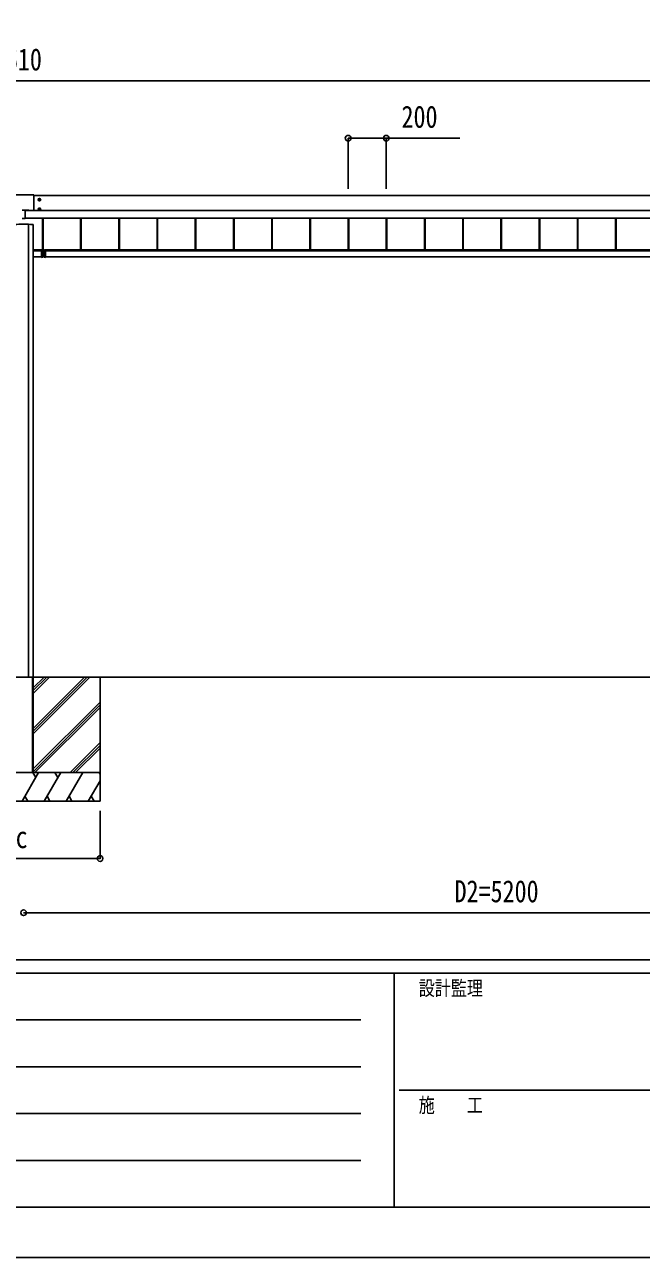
# Model space of a CAD drawing. Units: millimetres, scale not verified. Extents: x -14718 to 14718, y -10396 to 10396.
# Drawn here: x -6502 to -3274, y -10394 to -3941 of the extents above; entities that cross this region are included whole.
import ezdxf
from ezdxf.enums import TextEntityAlignment as Align

# ---------------------------------------------------------------- set-up
doc = ezdxf.new("R2010")
doc.units = ezdxf.units.MM
doc.header["$LTSCALE"] = 50
for name, color, linetype in [('0-4_YKK_A1', 4, 'Continuous'), ('0-5_YKK_D', 6, 'Continuous'), ('0-6_YKK_ZWAK', 7, 'Continuous')]:
    doc.layers.add(name, color=color, linetype=linetype)
doc.styles.add('ＭＳ ゴシック', font='')
doc.styles.get('ＭＳ ゴシック').set_extended_font_data('MS Gothic')

msp = doc.modelspace()

# ---------------------------------------------------------------- linework, layer by layer
at = {"layer": '0-4_YKK_A1'}
for p, q in [((-6455.43, -4830.95), (-6559.43, -4830.95)), ((-6454.43, -4831.95), (-6454.43, -4913.61)), ((-1360.43, -4835.17), (-6454.43, -4835.17)), ((-6431.68, -4856.91), (-6417.18, -4856.91)), ((-6426.71, -4856.15), (-6427.43, -4856.15)), ((-6424.43, -4864.16), (-6424.43, -4849.66)), ((-6424.43, -4914.13), (-6424.43, -4899.63)), ((-6422.15, -4857.67), (-6421.43, -4857.67)), ((-6514.93, -4911.11), (-6499.93, -4911.11)), ((-6499.93, -4956.25), (-6514.93, -4956.25)), ((-6499.93, -4911.11), (-6499.93, -4956.25)), ((-6499.93, -4911.28), (-6480.93, -4911.28)), ((-6499.93, -4913.28), (-6480.93, -4913.28)), ((-1208.93, -4913.61), (-6499.93, -4913.61)), ((-1208.93, -4914.09), (-6499.93, -4914.09)), ((-1208.93, -4953.06), (-6499.93, -4953.06)), ((-1208.93, -4953.58), (-6499.93, -4953.58)), ((-6499.93, -4953.72), (-1208.93, -4953.72)), ((-1208.93, -4953.72), (-6499.93, -4953.72)), ((-6480.93, -4913.61), (-6480.93, -4911.28)), ((-6431.68, -4906.88), (-6417.18, -4906.88)), ((-6426.71, -4906.12), (-6427.43, -4906.12)), ((-6422.15, -4907.64), (-6421.43, -4907.64)), ((-6408.93, -4953.72), (-6408.93, -5121.51)), ((-6408.53, -4953.72), (-6408.53, -5121.51)), ((-6405.93, -4953.72), (-6405.93, -5121.51)), ((-6208.93, -4953.72), (-6208.93, -5119.95)), ((-6206.33, -4953.72), (-6206.33, -5119.95)), ((-6205.93, -4953.72), (-6205.93, -5119.95)), ((-6008.93, -4953.72), (-6008.93, -5119.95)), ((-6006.33, -4953.72), (-6006.33, -5119.95)), ((-6005.93, -4953.72), (-6005.93, -5119.95)), ((-5808.93, -4953.72), (-5808.93, -5119.95)), ((-5806.33, -4953.72), (-5806.33, -5119.95)), ((-5805.93, -4953.72), (-5805.93, -5119.95)), ((-5608.93, -4953.72), (-5608.93, -5119.95)), ((-5606.33, -4953.72), (-5606.33, -5119.95)), ((-5605.93, -4953.72), (-5605.93, -5119.95)), ((-5408.93, -4953.72), (-5408.93, -5119.95)), ((-5406.33, -4953.72), (-5406.33, -5119.95)), ((-5405.93, -4953.72), (-5405.93, -5119.95)), ((-5208.93, -4953.72), (-5208.93, -5119.95)), ((-5206.33, -4953.72), (-5206.33, -5119.95)), ((-5205.93, -4953.72), (-5205.93, -5119.95)), ((-5008.93, -4953.72), (-5008.93, -5119.95)), ((-5006.33, -4953.72), (-5006.33, -5119.95)), ((-5005.93, -4953.72), (-5005.93, -5119.95)), ((-4808.93, -4953.72), (-4808.93, -5119.95)), ((-4806.33, -4953.72), (-4806.33, -5119.95)), ((-4805.93, -4953.72), (-4805.93, -5119.95)), ((-4608.93, -4953.72), (-4608.93, -5119.95)), ((-4606.33, -4953.72), (-4606.33, -5119.95)), ((-4605.93, -4953.72), (-4605.93, -5119.95)), ((-4408.93, -4953.72), (-4408.93, -5119.95)), ((-4406.33, -4953.72), (-4406.33, -5119.95)), ((-4405.93, -4953.72), (-4405.93, -5119.95)), ((-4208.93, -4953.72), (-4208.93, -5119.95)), ((-4206.33, -4953.72), (-4206.33, -5119.95)), ((-4205.93, -4953.72), (-4205.93, -5119.95)), ((-4008.93, -4953.72), (-4008.93, -5119.95)), ((-4006.33, -4953.72), (-4006.33, -5119.95)), ((-4005.93, -4953.72), (-4005.93, -5119.95)), ((-3808.93, -4953.72), (-3808.93, -5119.95)), ((-3806.33, -4953.72), (-3806.33, -5119.95)), ((-3805.93, -4953.72), (-3805.93, -5119.95)), ((-3608.93, -4953.72), (-3608.93, -5119.95)), ((-3606.33, -4953.72), (-3606.33, -5119.95)), ((-3605.93, -4953.72), (-3605.93, -5119.95)), ((-3408.93, -4953.72), (-3408.93, -5119.95)), ((-3406.33, -4953.72), (-3406.33, -5119.95)), ((-3405.93, -4953.72), (-3405.93, -5119.95)), ((-6482.62, -4985.92), (-6482.62, -7356.3)), ((-6457.43, -4987.66), (-6457.43, -7352.3)), ((-6409.43, -5119.95), (-6457.43, -5119.95)), ((-6409.43, -5121.95), (-6457.43, -5121.95)), ((-6413.43, -5124.82), (-6457.43, -5124.82)), ((-6413.43, -5156.3), (-6457.43, -5156.3)), ((-6413.43, -5124.58), (-6413.43, -5124.78)), ((-6407.71, -5124.59), (-6413.43, -5124.58)), ((-6413.43, -5125.08), (-6407.23, -5125.09)), ((-6413.43, -5158.86), (-6407.21, -5158.48)), ((-6413.43, -5158.56), (-6413.43, -5158.86)), ((-6409.43, -5119.95), (-6409.43, -5124.59)), ((-6409.43, -5121.51), (-6397.43, -5121.51)), ((-6407.71, -5122.01), (-6407.71, -5124.59)), ((-6407.71, -5122.01), (-6407.43, -5122.01)), ((-6407.71, -5124.59), (-6407.43, -5124.59)), ((-6407.23, -5124.79), (-6407.23, -5124.79)), ((-6407.21, -5121.51), (-6406.93, -5121.51)), ((-6407.21, -5125.09), (-6406.93, -5125.09)), ((-6406.93, -5158.18), (-6407.21, -5158.18)), ((-6406.93, -5125.09), (-6406.93, -5121.51)), ((-6406.93, -5158.18), (-6406.93, -5125.09)), ((-6399.93, -5125.09), (-6399.93, -5121.51)), ((-6399.65, -5121.51), (-6399.93, -5121.51)), ((-6399.93, -5158.18), (-6399.93, -5125.09)), ((-6399.65, -5125.09), (-6399.93, -5125.09)), ((-6399.93, -5158.18), (-6399.65, -5158.18)), ((-6393.43, -5158.86), (-6399.65, -5158.48)), ((-6399.63, -5124.79), (-6399.63, -5124.79)), ((-6393.43, -5125.08), (-6399.63, -5125.09)), ((-6399.15, -5122.01), (-6399.43, -5122.01)), ((-6399.15, -5124.59), (-6399.43, -5124.59)), ((-6399.15, -5122.01), (-6399.15, -5124.59)), ((-6399.15, -5124.59), (-6393.43, -5124.58)), ((-1357.43, -5119.95), (-6397.43, -5119.95)), ((-6397.43, -5119.95), (-6397.43, -5124.59)), ((-1357.43, -5121.95), (-6397.43, -5121.95)), ((-6393.43, -5124.58), (-6393.43, -5124.78)), ((-1357.43, -5124.82), (-6393.43, -5124.82)), ((-1358.28, -5156.3), (-6393.43, -5156.3)), ((-6393.43, -5158.56), (-6393.43, -5158.86)), ((-11657.43, -7356.3), (-807.43, -7356.3)), ((-6557.13, -7356.3), (-6457.73, -7356.3)), ((-6461.43, -7356.3), (-6461.43, -7856.3)), ((-6459.93, -7356.3), (-6459.93, -7856.3)), ((-6457.43, -7352.3), (-6457.43, -7856.3)), ((-6457.43, -7356.3), (-6457.43, -7856.3)), ((-6457.43, -7441.3), (-6372.43, -7356.3)), ((-6457.43, -7427.16), (-6386.57, -7356.3)), ((-6457.43, -7413.01), (-6400.72, -7356.3)), ((-6457.43, -7653.43), (-6160.34, -7356.34)), ((-6457.43, -7639.29), (-6174.48, -7356.34)), ((-6457.43, -7625.14), (-6188.62, -7356.34)), ((-6107.43, -7356.3), (-6107.43, -8006.3)), ((-6457.43, -7837.28), (-6107.43, -7487.28)), ((-6457.43, -7851.42), (-6107.43, -7501.42)), ((-6448.17, -7856.3), (-6107.43, -7515.56)), ((-6264.32, -7856.3), (-6107.43, -7699.41)), ((-6250.18, -7856.3), (-6107.43, -7713.55)), ((-6236.04, -7856.3), (-6107.43, -7727.69)), ((-6107.43, -7856.3), (-6907.43, -7856.3)), ((-6107.43, -7856.3), (-6907.43, -7856.3)), ((-6557.43, -7856.3), (-6457.43, -7856.3)), ((-6515.44, -8006.3), (-6428.84, -7856.3)), ((-6443.84, -7882.28), (-6458.84, -7856.3)), ((-6399.97, -8006.3), (-6313.37, -7856.3)), ((-6328.37, -7882.28), (-6343.37, -7856.3)), ((-6284.5, -8006.3), (-6197.9, -7856.3)), ((-6107.43, -7864.96), (-6112.43, -7856.3)), ((-6169.03, -8006.3), (-6107.43, -7899.6)), ((-6500.44, -7980.32), (-6485.44, -8006.3)), ((-6384.98, -7980.32), (-6369.98, -8006.3)), ((-6269.5, -7980.32), (-6254.51, -8006.3)), ((-6154.03, -7980.32), (-6139.04, -8006.3)), ((-6907.43, -8006.3), (-6107.43, -8006.3))]:
    msp.add_line(p, q, dxfattribs=at)
for points in [[(-6424.43, -4851.14), (-6429.43, -4854.02), (-6429.43, -4859.8), (-6424.43, -4862.68), (-6419.43, -4859.8), (-6419.43, -4854.02)], [(-6424.43, -4901.11), (-6429.43, -4903.99), (-6429.43, -4909.77), (-6424.43, -4912.65), (-6419.43, -4909.77), (-6419.43, -4903.99)]]:
    msp.add_lwpolyline(points, close=True, dxfattribs=at)
for points in [[(-6427.43, -4856.15), (-6427.43, -4857.67), (-6426.71, -4857.67)], [(-6423.67, -4854.63), (-6423.67, -4853.91), (-6425.19, -4853.91), (-6425.19, -4854.63)], [(-6425.19, -4859.19), (-6425.19, -4859.91), (-6423.67, -4859.91), (-6423.67, -4859.19)], [(-6423.67, -4904.6), (-6423.67, -4903.88), (-6425.19, -4903.88), (-6425.19, -4904.6)], [(-6421.43, -4857.67), (-6421.43, -4856.15), (-6422.15, -4856.15)], [(-6427.43, -4906.12), (-6427.43, -4907.64), (-6426.71, -4907.64)], [(-6425.19, -4909.16), (-6425.19, -4909.88), (-6423.67, -4909.88), (-6423.67, -4909.16)], [(-6421.43, -4907.64), (-6421.43, -4906.12), (-6422.15, -4906.12)], [(-6407.25, -5124.79), (-6413.43, -5124.78), (-6413.43, -5125.08), (-6413.43, -5158.56)], [(-6407.21, -5125.09), (-6407.21, -5158.18), (-6413.43, -5158.56)], [(-6407.43, -5124.61), (-6407.43, -5124.59), (-6407.43, -5122.01)], [(-6407.23, -5124.79), (-6407.23, -5124.79), (-6407.24, -5124.79)], [(-6399.65, -5125.09), (-6399.65, -5158.18), (-6393.43, -5158.56)], [(-6399.63, -5124.79), (-6399.63, -5124.79), (-6399.62, -5124.79)], [(-6399.61, -5124.79), (-6393.43, -5124.78), (-6393.43, -5125.08), (-6393.43, -5158.56)], [(-6399.43, -5124.61), (-6399.43, -5124.59), (-6399.43, -5122.01)], [(-6557.13, -7356.3), (-6457.73, -7356.3), (-6457.43, -7356.3)]]:
    msp.add_lwpolyline(points, dxfattribs=at)
for centre, radius in [((-6424.43, -4856.91), 6.25), ((-6424.43, -4906.88), 6.25), ((-6424.43, -4856.91), 5), ((-6424.43, -4906.88), 5)]:
    msp.add_circle(centre, radius, dxfattribs=at)
for centre, radius, start, end in [((-6455.43, -4831.95), 1, 0.01746, 90.01745), ((-6424.43, -4856.91), 5.58, 153.74848, 206.25152), ((-6424.43, -4856.91), 5.58, 93.74848, 146.25152), ((-6424.43, -4856.91), 5.58, 213.74848, 266.25152), ((-6424.43, -4906.88), 5.58, 93.74848, 146.25152), ((-6426.71, -4854.63), 1.52, 270, 0), ((-6426.71, -4859.19), 1.52, 0, 90), ((-6424.43, -4856.91), 5.58, 33.74848, 86.25152), ((-6424.43, -4856.91), 5.58, 273.74848, 326.25152), ((-6424.43, -4906.88), 5.58, 33.74848, 86.25152), ((-6422.15, -4854.63), 1.52, 180, 270), ((-6422.15, -4859.19), 1.52, 90, 180), ((-6424.43, -4856.91), 5.58, 333.74848, 26.25152), ((-6424.43, -4906.88), 5.58, 153.74848, 206.25152), ((-6424.43, -4906.88), 5.58, 213.74848, 266.25152), ((-6426.71, -4904.6), 1.52, 270, 0), ((-6426.71, -4909.16), 1.52, 0, 90), ((-6424.43, -4906.88), 5.58, 273.74848, 326.25152), ((-6422.15, -4904.6), 1.52, 180, 270), ((-6422.15, -4909.16), 1.52, 90, 180), ((-6424.43, -4906.88), 5.58, 333.74848, 26.25152), ((-6407.64, -5126.58), 1.98, 83.79926, 91.95127), ((-6407.25, -5125.09), 0.3, 87.77338, 89.77816), ((-6407.25, -5124.93), 0.141, 85.77463, 89.9759), ((-6408.48, -5125.02), 1.25, 356.45735, 10.27369), ((-6408.44, -5124.97), 1.21, 354.17006, 8.37745), ((-6408.56, -5121.58), 1.35, 350.09675, 2.91202), ((-6407.23, -5121.51), 0.3, 269.98255, 359.98254), ((-6407.23, -5125.09), 0.3, 0, 89.87763), ((-6408.43, -5125.01), 1.22, 356.27163, 10.47203), ((-6407.23, -5158.18), 0.3, 273.5, 0), ((-6408.44, -5158.33), 1.24, 353.06854, 6.93146), ((-6399.63, -5121.51), 0.3, 180.01746, 270.01745), ((-6399.63, -5125.09), 0.3, 90.12237, 180), ((-6399.63, -5158.18), 0.3, 180, 266.5), ((-6398.44, -5125.01), 1.22, 169.52797, 183.72837), ((-6398.42, -5158.33), 1.24, 173.06854, 186.93146), ((-6398.3, -5121.58), 1.35, 177.08798, 189.90325), ((-6398.42, -5124.97), 1.21, 171.62255, 185.82994), ((-6398.38, -5125.02), 1.25, 169.72631, 183.54265), ((-6399.61, -5125.09), 0.3, 90.22184, 92.22662), ((-6399.61, -5124.93), 0.141, 90.0241, 94.22537), ((-6399.22, -5126.58), 1.98, 88.04873, 96.20074)]:
    msp.add_arc(centre, radius, start, end, dxfattribs=at)
for centre, major_axis, ratio, start_param, end_param in [((-6507.43, -4987.66), (50, 0), 0.04, 6.2831853, 9.424778), ((-6407.21, -5122.01), (-0.301, 0.4), 0.997782, 5.6362522, 7.2070486), ((-6407.73, -5124.59), (-0.001, 0.2), 0.09157, 4.6769241, 4.7117655), ((-6407.23, -5124.59), (0.482, 0.007), 0.414889, 3.1353871, 4.6694768), ((-6407.23, -5122.01), (-0.108, 0.169), 0.994155, 5.7105836, 7.28138), ((-6407.23, -5124.59), (0.145, 0.15), 0.921201, 2.3804184, 3.9145081), ((-6407.21, -5124.59), (-0.301, 0.4), 0.997782, 2.4579529, 2.4946596), ((-6399.65, -5122.01), (0.301, 0.4), 0.997782, 5.3593221, 6.9301184), ((-6399.65, -5124.59), (0.301, 0.4), 0.997782, 3.7885257, 3.8252324), ((-6399.63, -5122.01), (0.108, 0.169), 0.994155, 5.2849907, 6.855787), ((-6399.63, -5124.59), (-0.145, 0.15), 0.921201, 2.3686772, 3.9027669), ((-6399.63, -5124.59), (-0.482, 0.007), 0.414889, 1.6137085, 3.1477982), ((-6399.13, -5124.59), (0.001, 0.2), 0.09157, 1.5714198, 1.6062613)]:
    msp.add_ellipse(centre, major_axis=major_axis, ratio=ratio, start_param=start_param, end_param=end_param, dxfattribs=at)
at = {"layer": '0-5_YKK_D'}
for p, q in [((-11637.43, -4235.17), (-1377.43, -4235.17)), ((-4808.93, -4800.01), (-4808.93, -4534.17)), ((-4608.93, -4800.01), (-4608.93, -4534.17)), ((-6107.43, -8056.3), (-6107.43, -8307.3)), ((-6907.43, -8306.3), (-6107.43, -8306.3)), ((-6507.43, -8589.68), (-1307.43, -8589.68))]:
    msp.add_line(p, q, dxfattribs=at)
msp.add_lwpolyline([(-4808.93, -4535.17), (-4608.93, -4535.17), (-4223.83, -4535.17)], dxfattribs=at)
for centre in [(-4808.93, -4535.17), (-4608.93, -4535.17), (-6107.43, -8306.3), (-6507.43, -8589.68), (-6507.43, -8589.68)]:
    msp.add_circle(centre, 14.88, dxfattribs=at)
at = {"layer": '0-6_YKK_ZWAK'}
for p, q in [((13632.57, -8836.3), (-13667.43, -8836.3)), ((-4567.43, -8906.3), (-13667.43, -8906.3)), ((-4567.43, -8906.3), (-4567.43, -10131.3)), ((-17.43, -8906.3), (-4567.43, -8906.3)), ((-13518.68, -9151.3), (-4742.43, -9151.3)), ((-13518.68, -9396.3), (-4742.43, -9396.3)), ((-4541.18, -9518.8), (-17.43, -9518.8)), ((-13518.68, -9641.3), (-4742.43, -9641.3)), ((-13518.68, -9886.3), (-4742.43, -9886.3)), ((-13667.43, -10131.3), (-4567.43, -10131.3)), ((-4567.43, -10131.3), (-17.43, -10131.3))]:
    msp.add_line(p, q, dxfattribs=at)
msp.add_lwpolyline([(-14717.5, -10393.8), (14717.5, -10393.8), (14717.5, 10396.2), (-14717.5, 10396.2)], close=True, dxfattribs=at)

# ---------------------------------------------------------------- texts
at = {"layer": '0-5_YKK_D', "style": 'ＭＳ ゴシック', "width": 0.8}
for s, p in [('D=10610', (-6851.83, -4215.17)), ('200', (-4529.43, -4515.17)), ('c', (-6549.43, -8286.3)), ('D2=5200', (-4251.83, -8569.68))]:
    msp.add_text(s, height=115.5, dxfattribs=at).set_placement(p, align=Align.BOTTOM_LEFT)
at = {"layer": '0-6_YKK_ZWAK', "style": 'ＭＳ ゴシック', "width": 0.8}
for s, p in [('設計監理', (-4439.1, -9046.3)), ('施\u3000\u3000工', (-4439.1, -9658.8))]:
    msp.add_text(s, height=76.98, dxfattribs=at).set_placement(p, align=Align.BOTTOM_LEFT)

doc.saveas('drawing.dxf')
